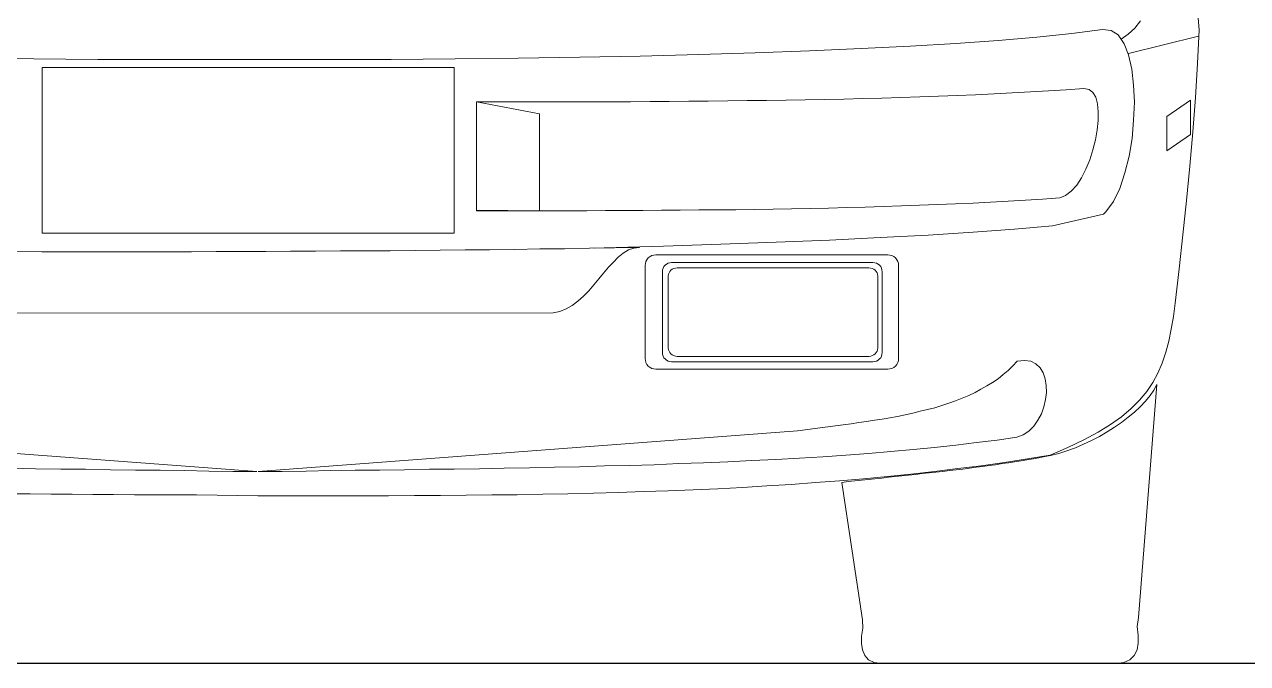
# Model space of a CAD drawing. Header units: millimetres. Extents: x 587797 to 2274247, y 1711 to 439204.
# Drawn here: x 1001449 to 1003358, y 283670 to 284667 of the extents above; entities that cross this region are included whole.
import ezdxf

# ---------------------------------------------------------------- set-up
doc = ezdxf.new("R2010")
doc.units = ezdxf.units.MM
doc.layers.add('finiture', color=7, linetype='Continuous', lineweight=20)

msp = doc.modelspace()

# ---------------------------------------------------------------- linework, layer by layer
msp.add_line((1042868.164, 283669.666, 442.155), (971709.651, 283669.666, 442.155))
at = {"layer": 'finiture'}
for p, q in [((1003190.876, 284672.968, 442.155), (1003181.671, 284661.746, 442.155)), ((1003282.183, 284658.94, 442.155), (1003280.985, 284676.971, 442.155)), ((1003029.084, 284647.734, 442.155), (1002968.607, 284642.517, 442.155)), ((1003083.54, 284653.329, 442.155), (1003029.084, 284647.734, 442.155)), ((1003131.613, 284659.35, 442.155), (1003083.54, 284653.329, 442.155)), ((1003144.821, 284658.136, 442.155), (1003131.613, 284659.35, 442.155)), ((1003156.043, 284650.933, 442.155), (1003144.821, 284658.136, 442.155)), ((1003165.248, 284637.315, 442.155), (1003156.043, 284650.933, 442.155)), ((1003171.647, 284652.131, 442.155), (1003160.441, 284644.518, 442.155)), ((1003181.671, 284661.746, 442.155), (1003171.647, 284652.131, 442.155)), ((1003172.057, 284622.09, 442.155), (1003281.394, 284649.326, 442.155)), ((1003279.787, 284606.47, 442.155), (1003282.183, 284658.94, 442.155)), ((1002754.739, 284629.703, 442.155), (1002674.23, 284626.109, 442.155)), ((1002831.23, 284633.706, 442.155), (1002754.739, 284629.703, 442.155)), ((1002902.519, 284637.709, 442.155), (1002831.23, 284633.706, 442.155)), ((1002968.607, 284642.517, 442.155), (1002902.519, 284637.709, 442.155)), ((1003172.057, 284619.694, 442.155), (1003165.248, 284637.315, 442.155)), ((1001364.606, 284614.887, 442.155), (1001463.131, 284613.689, 442.155)), ((1001463.131, 284613.689, 442.155), (1001562.854, 284612.885, 442.155)), ((1001562.854, 284612.885, 442.155), (1001663.791, 284612.491, 442.155)), ((1001663.791, 284612.491, 442.155), (1001765.106, 284612.885, 442.155)), ((1001765.106, 284612.885, 442.155), (1001791.94, 284612.885, 442.155)), ((1001818.774, 284612.885, 442.155), (1001791.94, 284612.885, 442.155)), ((1001920.089, 284612.491, 442.155), (1001818.774, 284612.885, 442.155)), ((1002021.026, 284612.885, 442.155), (1001920.089, 284612.491, 442.155)), ((1002120.749, 284613.689, 442.155), (1002021.026, 284612.885, 442.155)), ((1002219.274, 284614.887, 442.155), (1002120.749, 284613.689, 442.155)), ((1002315.387, 284616.494, 442.155), (1002219.274, 284614.887, 442.155)), ((1002409.499, 284618.086, 442.155), (1002315.387, 284616.494, 442.155)), ((1002501.216, 284620.498, 442.155), (1002409.499, 284618.086, 442.155)), ((1002589.322, 284623.303, 442.155), (1002501.216, 284620.498, 442.155)), ((1002674.23, 284626.109, 442.155), (1002589.322, 284623.303, 442.155)), ((1003177.258, 284597.659, 442.155), (1003172.057, 284619.694, 442.155)), ((1001475.945, 284600.229, 442.155), (1002119.141, 284600.229, 442.155)), ((1001475.945, 284341.535, 442.155), (1001475.945, 284600.229, 442.155)), ((1002119.141, 284600.229, 442.155), (1002119.141, 284341.535, 442.155)), ((1003180.064, 284572.835, 442.155), (1003177.258, 284597.659, 442.155)), ((1003276.587, 284553.212, 442.155), (1003279.787, 284606.47, 442.155)), ((1003181.262, 284546.009, 442.155), (1003180.064, 284572.835, 442.155)), ((1002697.462, 284550.406, 442.155), (1002727.504, 284550.816, 442.155)), ((1002727.504, 284550.816, 442.155), (1002757.529, 284551.604, 442.155)), ((1002757.529, 284551.604, 442.155), (1002787.177, 284552.408, 442.155)), ((1002787.177, 284552.408, 442.155), (1002816.808, 284553.212, 442.155)), ((1002816.808, 284553.212, 442.155), (1002846.046, 284554.41, 442.155)), ((1002846.046, 284554.41, 442.155), (1002875.678, 284555.214, 442.155)), ((1002875.678, 284555.214, 442.155), (1002904.521, 284556.412, 442.155)), ((1002904.521, 284556.412, 442.155), (1002933.349, 284557.61, 442.155)), ((1002933.349, 284557.61, 442.155), (1002962.192, 284559.217, 442.155)), ((1002962.192, 284559.217, 442.155), (1002990.626, 284560.415, 442.155)), ((1002990.626, 284560.415, 442.155), (1003019.06, 284562.023, 442.155)), ((1003019.06, 284562.023, 442.155), (1003047.1, 284563.63, 442.155)), ((1003047.1, 284563.63, 442.155), (1003074.73, 284565.222, 442.155)), ((1003074.73, 284565.222, 442.155), (1003102.36, 284567.224, 442.155)), ((1003102.36, 284567.224, 442.155), (1003110.382, 284566.026, 442.155)), ((1003110.382, 284566.026, 442.155), (1003116.387, 284561.219, 442.155)), ((1003116.387, 284561.219, 442.155), (1003120.785, 284553.606, 442.155)), ((1003120.785, 284553.606, 442.155), (1003123.59, 284543.598, 442.155)), ((1003272.584, 284499.954, 442.155), (1003276.587, 284553.212, 442.155)), ((1002153.974, 284376.604, 442.155), (1002153.974, 284546.797, 442.155)), ((1002153.974, 284546.797, 442.155), (1002183.621, 284546.797, 442.155)), ((1002153.974, 284377.408, 442.155), (1002153.974, 284546.403, 442.155)), ((1002153.974, 284546.403, 442.155), (1002252.499, 284527.978, 442.155)), ((1002183.621, 284546.797, 442.155), (1002213.663, 284546.797, 442.155)), ((1002213.663, 284546.797, 442.155), (1002243.688, 284546.797, 442.155)), ((1002243.688, 284546.797, 442.155), (1002273.73, 284546.797, 442.155)), ((1002273.73, 284546.797, 442.155), (1002303.771, 284546.797, 442.155)), ((1002303.771, 284546.797, 442.155), (1002333.813, 284546.797, 442.155)), ((1002333.813, 284546.797, 442.155), (1002364.248, 284546.797, 442.155)), ((1002364.248, 284546.797, 442.155), (1002394.684, 284546.797, 442.155)), ((1002394.684, 284546.797, 442.155), (1002425.119, 284547.207, 442.155)), ((1002425.119, 284547.207, 442.155), (1002455.161, 284547.207, 442.155)), ((1002455.161, 284547.207, 442.155), (1002485.596, 284547.601, 442.155)), ((1002485.596, 284547.601, 442.155), (1002516.031, 284547.601, 442.155)), ((1002516.031, 284547.601, 442.155), (1002546.467, 284548.011, 442.155)), ((1002546.467, 284548.011, 442.155), (1002576.902, 284548.405, 442.155)), ((1002576.902, 284548.405, 442.155), (1002606.944, 284548.799, 442.155)), ((1002606.944, 284548.799, 442.155), (1002637.379, 284549.209, 442.155)), ((1002637.379, 284549.209, 442.155), (1002667.421, 284549.603, 442.155)), ((1002667.421, 284549.603, 442.155), (1002697.462, 284550.406, 442.155)), ((1003123.59, 284543.598, 442.155), (1003124.788, 284531.177, 442.155)), ((1003180.064, 284517.969, 442.155), (1003181.262, 284546.009, 442.155)), ((1003268.974, 284549.209, 442.155), (1003231.73, 284523.58, 442.155)), ((1003268.974, 284495.556, 442.155), (1003268.974, 284549.209, 442.155)), ((1002252.499, 284527.978, 442.155), (1002252.499, 284376.21, 442.155)), ((1003124.788, 284517.56, 442.155), (1003123.196, 284502.759, 442.155)), ((1003124.788, 284531.177, 442.155), (1003124.788, 284517.56, 442.155)), ((1003177.668, 284489.551, 442.155), (1003180.064, 284517.969, 442.155)), ((1003231.73, 284523.58, 442.155), (1003231.73, 284469.928, 442.155)), ((1003123.196, 284502.759, 442.155), (1003120.391, 284487.14, 442.155)), ((1003231.73, 284469.928, 442.155), (1003268.974, 284495.556, 442.155)), ((1003267.777, 284446.286, 442.155), (1003272.584, 284499.954, 442.155)), ((1003120.391, 284487.14, 442.155), (1003116.387, 284471.52, 442.155)), ((1003172.861, 284461.512, 442.155), (1003177.668, 284489.551, 442.155)), ((1003111.58, 284455.901, 442.155), (1003105.575, 284441.494, 442.155)), ((1003116.387, 284471.52, 442.155), (1003111.58, 284455.901, 442.155)), ((1003166.446, 284435.474, 442.155), (1003172.861, 284461.512, 442.155)), ((1003105.575, 284441.494, 442.155), (1003098.766, 284427.877, 442.155)), ((1003262.559, 284392.634, 442.155), (1003267.777, 284446.286, 442.155)), ((1003098.766, 284427.877, 442.155), (1003091.153, 284416.26, 442.155)), ((1003158.439, 284411.453, 442.155), (1003166.446, 284435.474, 442.155)), ((1003073.926, 284400.231, 442.155), (1003064.721, 284396.637, 442.155)), ((1003082.736, 284407.04, 442.155), (1003073.926, 284400.231, 442.155)), ((1003091.153, 284416.26, 442.155), (1003082.736, 284407.04, 442.155)), ((1003148.43, 284391.026, 442.155), (1003158.439, 284411.453, 442.155)), ((1002617.362, 284379.016, 442.155), (1002588.125, 284378.606, 442.155)), ((1002646.19, 284379.41, 442.155), (1002617.362, 284379.016, 442.155)), ((1002675.034, 284380.214, 442.155), (1002646.19, 284379.41, 442.155)), ((1002703.467, 284380.608, 442.155), (1002675.034, 284380.214, 442.155)), ((1002732.311, 284381.412, 442.155), (1002703.467, 284380.608, 442.155)), ((1002760.745, 284382.215, 442.155), (1002732.311, 284381.412, 442.155)), ((1002789.178, 284383.019, 442.155), (1002760.745, 284382.215, 442.155)), ((1002817.612, 284384.217, 442.155), (1002789.178, 284383.019, 442.155)), ((1002845.652, 284385.021, 442.155), (1002817.612, 284384.217, 442.155)), ((1002873.676, 284386.219, 442.155), (1002845.652, 284385.021, 442.155)), ((1002901.716, 284387.417, 442.155), (1002873.676, 284386.219, 442.155)), ((1002929.345, 284388.615, 442.155), (1002901.716, 284387.417, 442.155)), ((1002956.581, 284389.828, 442.155), (1002929.345, 284388.615, 442.155)), ((1002984.211, 284391.42, 442.155), (1002956.581, 284389.828, 442.155)), ((1003011.053, 284393.028, 442.155), (1002984.211, 284391.42, 442.155)), ((1003037.879, 284394.636, 442.155), (1003011.053, 284393.028, 442.155)), ((1003064.721, 284396.637, 442.155), (1003037.879, 284394.636, 442.155)), ((1003136.814, 284374.603, 442.155), (1003148.43, 284391.026, 442.155)), ((1003256.964, 284338.966, 442.155), (1003262.559, 284392.634, 442.155)), ((1002252.499, 284376.21, 442.155), (1002153.974, 284377.408, 442.155)), ((1002182.423, 284376.604, 442.155), (1002153.974, 284376.604, 442.155)), ((1002211.251, 284376.604, 442.155), (1002182.423, 284376.604, 442.155)), ((1002240.095, 284376.604, 442.155), (1002211.251, 284376.604, 442.155)), ((1002268.923, 284376.604, 442.155), (1002240.095, 284376.604, 442.155)), ((1002297.766, 284376.604, 442.155), (1002268.923, 284376.604, 442.155)), ((1002326.594, 284376.604, 442.155), (1002297.766, 284376.604, 442.155)), ((1002355.832, 284377.014, 442.155), (1002326.594, 284376.604, 442.155)), ((1002384.675, 284377.014, 442.155), (1002355.832, 284377.014, 442.155)), ((1002413.913, 284377.014, 442.155), (1002384.675, 284377.014, 442.155)), ((1002442.74, 284377.408, 442.155), (1002413.913, 284377.014, 442.155)), ((1002471.978, 284377.408, 442.155), (1002442.74, 284377.408, 442.155)), ((1002501.216, 284377.802, 442.155), (1002471.978, 284377.408, 442.155)), ((1002530.043, 284377.802, 442.155), (1002501.216, 284377.802, 442.155)), ((1002559.281, 284378.212, 442.155), (1002530.043, 284377.802, 442.155)), ((1002588.125, 284378.606, 442.155), (1002559.281, 284378.212, 442.155)), ((1003053.499, 284352.978, 442.155), (1003133.205, 284371.403, 442.155)), ((1003133.205, 284371.403, 442.155), (1003136.814, 284374.603, 442.155)), ((1003133.205, 284371.403, 442.155), (1003133.205, 284371.403, 442.155)), ((1002119.141, 284341.535, 442.155), (1001475.945, 284341.535, 442.155)), ((1002859.254, 284338.556, 442.155), (1002929.345, 284342.969, 442.155)), ((1002929.345, 284342.969, 442.155), (1002994.236, 284347.777, 442.155)), ((1002994.236, 284347.777, 442.155), (1003053.499, 284352.978, 442.155)), ((1002445.94, 284321.345, 442.155), (1002535.655, 284324.134, 442.155)), ((1002535.655, 284324.134, 442.155), (1002622.169, 284327.35, 442.155)), ((1002622.169, 284327.35, 442.155), (1002705.075, 284330.549, 442.155)), ((1002705.075, 284330.549, 442.155), (1002784.371, 284334.553, 442.155)), ((1002784.371, 284334.553, 442.155), (1002859.254, 284338.556, 442.155)), ((1003250.943, 284285.692, 442.155), (1003256.964, 284338.966, 442.155)), ((1001436.699, 284312.928, 442.155), (1001475.551, 284312.534, 442.155)), ((1001475.551, 284312.534, 442.155), (1001514.404, 284312.534, 442.155)), ((1001514.404, 284312.534, 442.155), (1001553.65, 284312.534, 442.155)), ((1001553.65, 284312.534, 442.155), (1001592.502, 284312.534, 442.155)), ((1001592.502, 284312.534, 442.155), (1001631.338, 284312.534, 442.155)), ((1001631.338, 284312.534, 442.155), (1001670.19, 284312.534, 442.155)), ((1001670.19, 284312.534, 442.155), (1001709.042, 284312.534, 442.155)), ((1001709.042, 284312.534, 442.155), (1001747.894, 284312.928, 442.155)), ((1001747.894, 284312.928, 442.155), (1001786.731, 284312.928, 442.155)), ((1001786.731, 284312.928, 442.155), (1001825.173, 284312.928, 442.155)), ((1001825.173, 284312.928, 442.155), (1001864.025, 284313.322, 442.155)), ((1001864.025, 284313.322, 442.155), (1001902.862, 284313.322, 442.155)), ((1001902.862, 284313.322, 442.155), (1001941.714, 284313.732, 442.155)), ((1001941.714, 284313.732, 442.155), (1001980.566, 284314.126, 442.155)), ((1001980.566, 284314.126, 442.155), (1002019.418, 284314.126, 442.155)), ((1002019.418, 284314.126, 442.155), (1002058.664, 284314.536, 442.155)), ((1002058.664, 284314.536, 442.155), (1002097.516, 284314.93, 442.155)), ((1002097.516, 284314.93, 442.155), (1002136.353, 284315.324, 442.155)), ((1002136.353, 284315.324, 442.155), (1002175.205, 284315.733, 442.155)), ((1002175.205, 284315.733, 442.155), (1002214.057, 284316.127, 442.155)), ((1002214.057, 284316.127, 442.155), (1002252.909, 284316.931, 442.155)), ((1002252.909, 284316.931, 442.155), (1002291.761, 284317.325, 442.155)), ((1002291.761, 284317.325, 442.155), (1002330.597, 284318.129, 442.155)), ((1002330.597, 284318.129, 442.155), (1002369.844, 284318.539, 442.155)), ((1002338.21, 284318.129, 442.155), (1002353.436, 284318.539, 442.155)), ((1002353.436, 284318.539, 442.155), (1002445.94, 284321.345, 442.155)), ((1002375.455, 284304.117, 442.155), (1002367.842, 284296.504, 442.155)), ((1002369.844, 284318.539, 442.155), (1002408.696, 284319.343, 442.155)), ((1002383.067, 284310.532, 442.155), (1002375.455, 284304.117, 442.155)), ((1002391.484, 284315.324, 442.155), (1002383.067, 284310.532, 442.155)), ((1002399.885, 284318.129, 442.155), (1002391.484, 284315.324, 442.155)), ((1002408.696, 284319.343, 442.155), (1002399.885, 284318.129, 442.155)), ((1002420.312, 284300.114, 442.155), (1002422.314, 284302.919, 442.155)), ((1002422.314, 284302.919, 442.155), (1002425.119, 284304.921, 442.155)), ((1002425.119, 284304.921, 442.155), (1002427.925, 284306.513, 442.155)), ((1002427.925, 284306.513, 442.155), (1002431.124, 284307.317, 442.155)), ((1002431.124, 284307.317, 442.155), (1002434.324, 284307.727, 442.155)), ((1002434.324, 284307.727, 442.155), (1002796.381, 284307.727, 442.155)), ((1002796.381, 284307.727, 442.155), (1002799.581, 284307.317, 442.155)), ((1002799.581, 284307.317, 442.155), (1002802.796, 284306.513, 442.155)), ((1002802.796, 284306.513, 442.155), (1002805.602, 284304.921, 442.155)), ((1002805.602, 284304.921, 442.155), (1002808.392, 284302.919, 442.155)), ((1002808.392, 284302.919, 442.155), (1002810.393, 284300.114, 442.155)), ((1002360.245, 284288.498, 442.155), (1002352.632, 284279.293, 442.155)), ((1002367.842, 284296.504, 442.155), (1002360.245, 284288.498, 442.155)), ((1002417.506, 284290.893, 442.155), (1002417.916, 284294.109, 442.155)), ((1002417.506, 284145.919, 442.155), (1002417.506, 284290.893, 442.155)), ((1002417.916, 284294.109, 442.155), (1002418.704, 284297.308, 442.155)), ((1002418.704, 284297.308, 442.155), (1002420.312, 284300.114, 442.155)), ((1002444.348, 284281.295, 442.155), (1002444.742, 284284.084, 442.155)), ((1002444.742, 284284.084, 442.155), (1002445.546, 284286.89, 442.155)), ((1002445.546, 284286.89, 442.155), (1002446.744, 284289.301, 442.155)), ((1002446.744, 284289.301, 442.155), (1002448.746, 284291.697, 442.155)), ((1002448.746, 284291.697, 442.155), (1002450.747, 284293.305, 442.155)), ((1002450.747, 284293.305, 442.155), (1002453.159, 284294.503, 442.155)), ((1002453.159, 284294.503, 442.155), (1002455.964, 284295.307, 442.155)), ((1002455.964, 284295.307, 442.155), (1002458.754, 284295.701, 442.155)), ((1002455.964, 284281.689, 442.155), (1002457.556, 284283.69, 442.155)), ((1002457.556, 284283.69, 442.155), (1002459.558, 284285.298, 442.155)), ((1002458.754, 284295.701, 442.155), (1002773.149, 284295.701, 442.155)), ((1002459.558, 284285.298, 442.155), (1002461.97, 284286.496, 442.155)), ((1002461.97, 284286.496, 442.155), (1002464.775, 284286.89, 442.155)), ((1002464.775, 284286.89, 442.155), (1002467.581, 284287.3, 442.155)), ((1002467.581, 284287.3, 442.155), (1002766.75, 284287.3, 442.155)), ((1002766.75, 284287.3, 442.155), (1002769.555, 284286.89, 442.155)), ((1002769.555, 284286.89, 442.155), (1002771.951, 284286.496, 442.155)), ((1002771.951, 284286.496, 442.155), (1002774.363, 284285.298, 442.155)), ((1002773.149, 284295.701, 442.155), (1002775.954, 284295.307, 442.155)), ((1002774.363, 284285.298, 442.155), (1002776.758, 284283.69, 442.155)), ((1002775.954, 284295.307, 442.155), (1002778.76, 284294.503, 442.155)), ((1002776.758, 284283.69, 442.155), (1002778.366, 284281.689, 442.155)), ((1002778.76, 284294.503, 442.155), (1002781.172, 284293.305, 442.155)), ((1002781.172, 284293.305, 442.155), (1002783.567, 284291.697, 442.155)), ((1002783.567, 284291.697, 442.155), (1002785.175, 284289.301, 442.155)), ((1002785.175, 284289.301, 442.155), (1002786.373, 284286.89, 442.155)), ((1002786.373, 284286.89, 442.155), (1002787.177, 284284.084, 442.155)), ((1002787.177, 284284.084, 442.155), (1002787.571, 284281.295, 442.155)), ((1002810.393, 284300.114, 442.155), (1002812.001, 284297.308, 442.155)), ((1002812.001, 284297.308, 442.155), (1002812.805, 284294.109, 442.155)), ((1002812.805, 284294.109, 442.155), (1002813.199, 284290.893, 442.155)), ((1002813.199, 284290.893, 442.155), (1002813.199, 284145.919, 442.155)), ((1003244.938, 284232.434, 442.155), (1003250.943, 284285.692, 442.155)), ((1002345.019, 284270.072, 442.155), (1002337.406, 284260.868, 442.155)), ((1002352.632, 284279.293, 442.155), (1002345.019, 284270.072, 442.155)), ((1002444.348, 284155.124, 442.155), (1002444.348, 284281.295, 442.155)), ((1002453.553, 284274.486, 442.155), (1002453.963, 284277.275, 442.155)), ((1002453.553, 284162.342, 442.155), (1002453.553, 284274.486, 442.155)), ((1002453.963, 284277.275, 442.155), (1002454.751, 284279.687, 442.155)), ((1002454.751, 284279.687, 442.155), (1002455.964, 284281.689, 442.155)), ((1002778.366, 284281.689, 442.155), (1002779.564, 284279.687, 442.155)), ((1002779.564, 284279.687, 442.155), (1002780.368, 284277.275, 442.155)), ((1002780.368, 284277.275, 442.155), (1002780.762, 284274.486, 442.155)), ((1002780.762, 284274.486, 442.155), (1002780.762, 284162.342, 442.155)), ((1002787.571, 284281.295, 442.155), (1002787.571, 284155.124, 442.155)), ((1002329.399, 284251.647, 442.155), (1002320.983, 284243.246, 442.155)), ((1002337.406, 284260.868, 442.155), (1002329.399, 284251.647, 442.155)), ((1002303.771, 284228.415, 442.155), (1002294.157, 284223.213, 442.155)), ((1002312.582, 284235.224, 442.155), (1002303.771, 284228.415, 442.155)), ((1002320.983, 284243.246, 442.155), (1002312.582, 284235.224, 442.155)), ((1003242.133, 284211.203, 442.155), (1003244.938, 284232.434, 442.155)), ((1002273.73, 284217.208, 442.155), (1001310.15, 284216.404, 442.155)), ((1002284.542, 284219.21, 442.155), (1002273.73, 284217.208, 442.155)), ((1002294.157, 284223.213, 442.155), (1002284.542, 284219.21, 442.155)), ((1003238.539, 284191.58, 442.155), (1003242.133, 284211.203, 442.155)), ((1003234.93, 284172.745, 442.155), (1003238.539, 284191.58, 442.155)), ((1003230.122, 284155.533, 442.155), (1003234.93, 284172.745, 442.155)), ((1002444.742, 284152.334, 442.155), (1002444.348, 284155.124, 442.155)), ((1002445.546, 284149.528, 442.155), (1002444.742, 284152.334, 442.155)), ((1002453.963, 284159.537, 442.155), (1002453.553, 284162.342, 442.155)), ((1002454.751, 284157.125, 442.155), (1002453.963, 284159.537, 442.155)), ((1002455.964, 284155.124, 442.155), (1002454.751, 284157.125, 442.155)), ((1002457.556, 284153.122, 442.155), (1002455.964, 284155.124, 442.155)), ((1002459.558, 284151.53, 442.155), (1002457.556, 284153.122, 442.155)), ((1002461.97, 284150.332, 442.155), (1002459.558, 284151.53, 442.155)), ((1002464.775, 284149.528, 442.155), (1002461.97, 284150.332, 442.155)), ((1002771.951, 284150.332, 442.155), (1002769.555, 284149.528, 442.155)), ((1002774.363, 284151.53, 442.155), (1002771.951, 284150.332, 442.155)), ((1002776.758, 284153.122, 442.155), (1002774.363, 284151.53, 442.155)), ((1002778.366, 284155.124, 442.155), (1002776.758, 284153.122, 442.155)), ((1002779.564, 284157.125, 442.155), (1002778.366, 284155.124, 442.155)), ((1002780.368, 284159.537, 442.155), (1002779.564, 284157.125, 442.155)), ((1002780.762, 284162.342, 442.155), (1002780.368, 284159.537, 442.155)), ((1002787.177, 284152.334, 442.155), (1002786.373, 284149.528, 442.155)), ((1002787.571, 284155.124, 442.155), (1002787.177, 284152.334, 442.155)), ((1003224.511, 284138.716, 442.155), (1003230.122, 284155.533, 442.155)), ((1002417.916, 284142.719, 442.155), (1002417.506, 284145.919, 442.155)), ((1002418.704, 284139.504, 442.155), (1002417.916, 284142.719, 442.155)), ((1002420.312, 284136.714, 442.155), (1002418.704, 284139.504, 442.155)), ((1002422.314, 284133.909, 442.155), (1002420.312, 284136.714, 442.155)), ((1002425.119, 284131.907, 442.155), (1002422.314, 284133.909, 442.155)), ((1002427.925, 284130.299, 442.155), (1002425.119, 284131.907, 442.155)), ((1002446.744, 284147.117, 442.155), (1002445.546, 284149.528, 442.155)), ((1002448.746, 284145.115, 442.155), (1002446.744, 284147.117, 442.155)), ((1002450.747, 284143.113, 442.155), (1002448.746, 284145.115, 442.155)), ((1002453.159, 284141.916, 442.155), (1002450.747, 284143.113, 442.155)), ((1002455.964, 284141.112, 442.155), (1002453.159, 284141.916, 442.155)), ((1002458.754, 284140.718, 442.155), (1002455.964, 284141.112, 442.155)), ((1002773.149, 284140.718, 442.155), (1002458.754, 284140.718, 442.155)), ((1002467.581, 284149.119, 442.155), (1002464.775, 284149.528, 442.155)), ((1002766.75, 284149.119, 442.155), (1002467.581, 284149.119, 442.155)), ((1002769.555, 284149.528, 442.155), (1002766.75, 284149.119, 442.155)), ((1002775.954, 284141.112, 442.155), (1002773.149, 284140.718, 442.155)), ((1002778.76, 284141.916, 442.155), (1002775.954, 284141.112, 442.155)), ((1002781.172, 284143.113, 442.155), (1002778.76, 284141.916, 442.155)), ((1002783.567, 284145.115, 442.155), (1002781.172, 284143.113, 442.155)), ((1002785.175, 284147.117, 442.155), (1002783.567, 284145.115, 442.155)), ((1002786.373, 284149.528, 442.155), (1002785.175, 284147.117, 442.155)), ((1002805.602, 284131.907, 442.155), (1002802.796, 284130.299, 442.155)), ((1002808.392, 284133.909, 442.155), (1002805.602, 284131.907, 442.155)), ((1002810.393, 284136.714, 442.155), (1002808.392, 284133.909, 442.155)), ((1002812.001, 284139.504, 442.155), (1002810.393, 284136.714, 442.155)), ((1002812.805, 284142.719, 442.155), (1002812.001, 284139.504, 442.155)), ((1002813.199, 284145.919, 442.155), (1002812.805, 284142.719, 442.155)), ((1002991.43, 284134.303, 442.155), (1002984.211, 284127.1, 442.155)), ((1002998.239, 284141.506, 442.155), (1002991.43, 284134.303, 442.155)), ((1003009.855, 284142.719, 442.155), (1002998.239, 284141.506, 442.155)), ((1003019.454, 284141.506, 442.155), (1003009.855, 284142.719, 442.155)), ((1003027.477, 284137.502, 442.155), (1003019.454, 284141.506, 442.155)), ((1003033.876, 284131.497, 442.155), (1003027.477, 284137.502, 442.155)), ((1003038.683, 284123.49, 442.155), (1003033.876, 284131.497, 442.155)), ((1003217.702, 284123.096, 442.155), (1003224.511, 284138.716, 442.155)), ((1002431.124, 284129.495, 442.155), (1002427.925, 284130.299, 442.155)), ((1002434.324, 284129.101, 442.155), (1002431.124, 284129.495, 442.155)), ((1002796.381, 284129.101, 442.155), (1002434.324, 284129.101, 442.155)), ((1002799.581, 284129.495, 442.155), (1002796.381, 284129.101, 442.155)), ((1002802.796, 284130.299, 442.155), (1002799.581, 284129.495, 442.155)), ((1002968.592, 284114.286, 442.155), (1002959.781, 284108.265, 442.155)), ((1002976.614, 284120.685, 442.155), (1002968.592, 284114.286, 442.155)), ((1002984.211, 284127.1, 442.155), (1002976.614, 284120.685, 442.155)), ((1003041.883, 284114.286, 442.155), (1003038.683, 284123.49, 442.155)), ((1003043.49, 284103.867, 442.155), (1003041.883, 284114.286, 442.155)), ((1003210.105, 284108.265, 442.155), (1003217.702, 284123.096, 442.155)), ((1002932.561, 284092.645, 442.155), (1002922.536, 284088.248, 442.155)), ((1002941.766, 284097.862, 442.155), (1002932.561, 284092.645, 442.155)), ((1002950.97, 284103.063, 442.155), (1002941.766, 284097.862, 442.155)), ((1002959.781, 284108.265, 442.155), (1002950.97, 284103.063, 442.155)), ((1003042.686, 284081.833, 442.155), (1003043.884, 284093.055, 442.155)), ((1003043.884, 284093.055, 442.155), (1003043.49, 284103.867, 442.155)), ((1003216.489, 284105.065, 442.155), (1003187.464, 283741.365, 442.155)), ((1003189.268, 284080.635, 442.155), (1003200.491, 284094.253, 442.155)), ((1003200.491, 284094.253, 442.155), (1003210.105, 284108.265, 442.155)), ((1003205.676, 284087.854, 442.155), (1003211.681, 284096.664, 442.155)), ((1003211.681, 284096.664, 442.155), (1003216.489, 284105.065, 442.155)), ((1002891.297, 284076.237, 442.155), (1002880.485, 284072.628, 442.155)), ((1002902.11, 284079.831, 442.155), (1002891.297, 284076.237, 442.155)), ((1002912.528, 284083.834, 442.155), (1002902.11, 284079.831, 442.155)), ((1002922.536, 284088.248, 442.155), (1002912.528, 284083.834, 442.155)), ((1003039.881, 284070.626, 442.155), (1003042.686, 284081.833, 442.155)), ((1003176.454, 284067.821, 442.155), (1003189.268, 284080.635, 442.155)), ((1003190.466, 284070.626, 442.155), (1003198.473, 284079.437, 442.155)), ((1003198.473, 284079.437, 442.155), (1003205.676, 284087.854, 442.155)), ((1002811.607, 284055.401, 442.155), (1002799.581, 284053.399, 442.155)), ((1002823.617, 284057.812, 442.155), (1002811.607, 284055.401, 442.155)), ((1002835.233, 284060.618, 442.155), (1002823.617, 284057.812, 442.155)), ((1002846.85, 284063.423, 442.155), (1002835.233, 284060.618, 442.155)), ((1002858.056, 284066.213, 442.155), (1002846.85, 284063.423, 442.155)), ((1002869.672, 284069.019, 442.155), (1002858.056, 284066.213, 442.155)), ((1002880.485, 284072.628, 442.155), (1002869.672, 284069.019, 442.155)), ((1003030.676, 284049.395, 442.155), (1003036.287, 284059.404, 442.155)), ((1003036.287, 284059.404, 442.155), (1003039.881, 284070.626, 442.155)), ((1003144.017, 284042.996, 442.155), (1003161.244, 284055.007, 442.155)), ((1003161.244, 284055.007, 442.155), (1003176.454, 284067.821, 442.155)), ((1003171.631, 284054.203, 442.155), (1003181.656, 284062.21, 442.155)), ((1003181.656, 284062.21, 442.155), (1003190.466, 284070.626, 442.155)), ((1002678.643, 284036.187, 442.155), (1002667.027, 284034.58, 442.155)), ((1002690.653, 284037.779, 442.155), (1002678.643, 284036.187, 442.155)), ((1002702.663, 284038.993, 442.155), (1002690.653, 284037.779, 442.155)), ((1002714.674, 284040.585, 442.155), (1002702.663, 284038.993, 442.155)), ((1002726.7, 284042.192, 442.155), (1002714.674, 284040.585, 442.155)), ((1002739.104, 284043.784, 442.155), (1002726.7, 284042.192, 442.155)), ((1002751.13, 284045.786, 442.155), (1002739.104, 284043.784, 442.155)), ((1002763.14, 284047.394, 442.155), (1002751.13, 284045.786, 442.155)), ((1002775.56, 284049.395, 442.155), (1002763.14, 284047.394, 442.155)), ((1002787.571, 284051.397, 442.155), (1002775.56, 284049.395, 442.155)), ((1002799.581, 284053.399, 442.155), (1002787.571, 284051.397, 442.155)), ((1003016.664, 284032.578, 442.155), (1003024.261, 284040.191, 442.155)), ((1003024.261, 284040.191, 442.155), (1003030.676, 284049.395, 442.155)), ((1003124.788, 284030.97, 442.155), (1003144.017, 284042.996, 442.155)), ((1003138.8, 284031.38, 442.155), (1003150.416, 284038.583, 442.155)), ((1003150.416, 284038.583, 442.155), (1003161.229, 284046.196, 442.155)), ((1003161.229, 284046.196, 442.155), (1003171.631, 284054.203, 442.155)), ((1000969.323, 284032.972, 442.155), (1001811.161, 283969.296, 442.155)), ((1002655.41, 284032.972, 442.155), (1001813.557, 283969.296, 442.155)), ((1002667.027, 284034.58, 442.155), (1002655.41, 284032.972, 442.155)), ((1002934.957, 284014.563, 442.155), (1002967, 284018.566, 442.155)), ((1002967, 284018.566, 442.155), (1002997.829, 284022.963, 442.155)), ((1002997.829, 284022.963, 442.155), (1003007.854, 284026.573, 442.155)), ((1003007.854, 284026.573, 442.155), (1003016.664, 284032.578, 442.155)), ((1003077.535, 284006.95, 442.155), (1003102.36, 284018.96, 442.155)), ((1003101.95, 284012.151, 442.155), (1003114.37, 284017.762, 442.155)), ((1003102.36, 284018.96, 442.155), (1003124.788, 284030.97, 442.155)), ((1003114.37, 284017.762, 442.155), (1003126.774, 284024.161, 442.155)), ((1003126.774, 284024.161, 442.155), (1003138.8, 284031.38, 442.155)), ((1002730.703, 283994.924, 442.155), (1002766.34, 283997.729, 442.155)), ((1002766.34, 283997.729, 442.155), (1002801.189, 284000.535, 442.155)), ((1002801.189, 284000.535, 442.155), (1002835.628, 284003.734, 442.155)), ((1002835.628, 284003.734, 442.155), (1002869.278, 284006.95, 442.155)), ((1002869.278, 284006.95, 442.155), (1002902.519, 284010.543, 442.155)), ((1002902.519, 284010.543, 442.155), (1002934.957, 284014.563, 442.155)), ((1003049.905, 283994.924, 442.155), (1003077.535, 284006.95, 442.155)), ((1003050.283, 283994.53, 442.155), (1003063.098, 283997.729, 442.155)), ((1003063.098, 283997.729, 442.155), (1003075.912, 284001.733, 442.155)), ((1003075.912, 284001.733, 442.155), (1003089.136, 284006.54, 442.155)), ((1003089.136, 284006.54, 442.155), (1003101.95, 284012.151, 442.155)), ((1002314.978, 283976.908, 442.155), (1002354.224, 283978.106, 442.155)), ((1002354.224, 283978.106, 442.155), (1002393.076, 283978.91, 442.155)), ((1002393.076, 283978.91, 442.155), (1002431.534, 283980.108, 442.155)), ((1002431.534, 283980.108, 442.155), (1002469.976, 283981.716, 442.155)), ((1002469.976, 283981.716, 442.155), (1002508.419, 283982.913, 442.155)), ((1002508.419, 283982.913, 442.155), (1002546.467, 283984.521, 442.155)), ((1002546.467, 283984.521, 442.155), (1002584.121, 283986.523, 442.155)), ((1002584.121, 283986.523, 442.155), (1002621.366, 283988.115, 442.155)), ((1002621.366, 283988.115, 442.155), (1002658.216, 283990.526, 442.155)), ((1002658.216, 283990.526, 442.155), (1002694.657, 283992.528, 442.155)), ((1002694.657, 283992.528, 442.155), (1002730.703, 283994.924, 442.155)), ((1002905.719, 283974.103, 442.155), (1002942.16, 283978.516, 442.155)), ((1002942.16, 283978.516, 442.155), (1002978.206, 283983.717, 442.155)), ((1002944.555, 283977.302, 442.155), (1002954.564, 283978.91, 442.155)), ((1002954.564, 283978.91, 442.155), (1002964.572, 283980.108, 442.155)), ((1002964.572, 283980.108, 442.155), (1002974.597, 283981.716, 442.155)), ((1002974.597, 283981.716, 442.155), (1002984.605, 283982.913, 442.155)), ((1002978.206, 283983.717, 442.155), (1003014.253, 283989.328, 442.155)), ((1002984.605, 283982.913, 442.155), (1002994.22, 283984.521, 442.155)), ((1002994.22, 283984.521, 442.155), (1003004.228, 283986.113, 442.155)), ((1003004.228, 283986.113, 442.155), (1003013.433, 283987.721, 442.155)), ((1003013.433, 283987.721, 442.155), (1003023.048, 283989.328, 442.155)), ((1003014.253, 283989.328, 442.155), (1003049.905, 283994.924, 442.155)), ((1003023.048, 283989.328, 442.155), (1003032.268, 283990.92, 442.155)), ((1003032.268, 283990.92, 442.155), (1003041.473, 283992.922, 442.155)), ((1003041.473, 283992.922, 442.155), (1003050.283, 283994.53, 442.155)), ((1001465.937, 283973.709, 442.155), (1001427.085, 283974.513, 442.155)), ((1001505.183, 283973.299, 442.155), (1001465.937, 283973.709, 442.155)), ((1001544.035, 283972.905, 442.155), (1001505.183, 283973.299, 442.155)), ((1001582.887, 283972.101, 442.155), (1001544.035, 283972.905, 442.155)), ((1001621.739, 283971.707, 442.155), (1001582.887, 283972.101, 442.155)), ((1001660.182, 283971.297, 442.155), (1001621.739, 283971.707, 442.155)), ((1001698.23, 283970.903, 442.155), (1001660.182, 283971.297, 442.155)), ((1001736.278, 283970.099, 442.155), (1001698.23, 283970.903, 442.155)), ((1001773.917, 283969.705, 442.155), (1001736.278, 283970.099, 442.155)), ((1001811.161, 283969.296, 442.155), (1001773.917, 283969.705, 442.155)), ((1001813.557, 283969.296, 442.155), (1001850.801, 283969.705, 442.155)), ((1001850.801, 283969.705, 442.155), (1001888.456, 283970.099, 442.155)), ((1001888.456, 283970.099, 442.155), (1001926.504, 283970.903, 442.155)), ((1001926.504, 283970.903, 442.155), (1001964.552, 283971.297, 442.155)), ((1001964.552, 283971.297, 442.155), (1002002.994, 283971.707, 442.155)), ((1002002.994, 283971.707, 442.155), (1002041.847, 283972.101, 442.155)), ((1002041.847, 283972.101, 442.155), (1002080.683, 283972.905, 442.155)), ((1002080.683, 283972.905, 442.155), (1002119.535, 283973.299, 442.155)), ((1002119.535, 283973.299, 442.155), (1002158.781, 283973.709, 442.155)), ((1002158.781, 283973.709, 442.155), (1002197.633, 283974.513, 442.155)), ((1002197.633, 283974.513, 442.155), (1002236.879, 283975.301, 442.155)), ((1002236.879, 283975.301, 442.155), (1002276.141, 283976.104, 442.155)), ((1002276.141, 283976.104, 442.155), (1002314.978, 283976.908, 442.155)), ((1002758.333, 283958.089, 442.155), (1002795.578, 283961.683, 442.155)), ((1002775.939, 283958.089, 442.155), (1002786.751, 283959.287, 442.155)), ((1002786.751, 283959.287, 442.155), (1002797.169, 283960.485, 442.155)), ((1002795.578, 283961.683, 442.155), (1002832.428, 283965.292, 442.155)), ((1002797.169, 283960.485, 442.155), (1002807.588, 283961.683, 442.155)), ((1002807.588, 283961.683, 442.155), (1002818.4, 283962.896, 442.155)), ((1002818.4, 283962.896, 442.155), (1002828.803, 283963.684, 442.155)), ((1002828.803, 283963.684, 442.155), (1002839.615, 283964.898, 442.155)), ((1002832.428, 283965.292, 442.155), (1002869.278, 283969.705, 442.155)), ((1002839.615, 283964.898, 442.155), (1002850.034, 283966.096, 442.155)), ((1002850.034, 283966.096, 442.155), (1002860.846, 283967.294, 442.155)), ((1002860.846, 283967.294, 442.155), (1002871.264, 283968.492, 442.155)), ((1002869.278, 283969.705, 442.155), (1002905.719, 283974.103, 442.155)), ((1002871.264, 283968.492, 442.155), (1002882.077, 283969.705, 442.155)), ((1002882.077, 283969.705, 442.155), (1002892.479, 283970.903, 442.155)), ((1002892.479, 283970.903, 442.155), (1002902.898, 283972.101, 442.155)), ((1002902.898, 283972.101, 442.155), (1002913.316, 283973.299, 442.155)), ((1002913.316, 283973.299, 442.155), (1002923.719, 283974.907, 442.155)), ((1002923.719, 283974.907, 442.155), (1002934.137, 283976.104, 442.155)), ((1002934.137, 283976.104, 442.155), (1002944.555, 283977.302, 442.155)), ((1002453.553, 283939.254, 442.155), (1002492.405, 283940.862, 442.155)), ((1002492.405, 283940.862, 442.155), (1002530.847, 283942.469, 442.155)), ((1002530.847, 283942.469, 442.155), (1002569.305, 283944.471, 442.155)), ((1002569.305, 283944.471, 442.155), (1002607.354, 283946.867, 442.155)), ((1002607.354, 283946.867, 442.155), (1002645.402, 283949.278, 442.155)), ((1002645.402, 283949.278, 442.155), (1002683.434, 283952.084, 442.155)), ((1002683.434, 283952.084, 442.155), (1002721.089, 283954.874, 442.155)), ((1002721.089, 283954.874, 442.155), (1002758.333, 283958.089, 442.155)), ((1002724.272, 283952.478, 442.155), (1002734.691, 283953.676, 442.155)), ((1002756.899, 283738.15, 442.155), (1002724.272, 283952.478, 442.155)), ((1002734.691, 283953.676, 442.155), (1002744.699, 283954.874, 442.155)), ((1002744.699, 283954.874, 442.155), (1002755.118, 283956.087, 442.155)), ((1002755.118, 283956.087, 442.155), (1002765.536, 283956.875, 442.155)), ((1002765.536, 283956.875, 442.155), (1002775.939, 283958.089, 442.155)), ((1001425.083, 283934.857, 442.155), (1001457.52, 283934.463, 442.155)), ((1001457.52, 283934.463, 442.155), (1001490.367, 283934.053, 442.155)), ((1001490.367, 283934.053, 442.155), (1001522.804, 283934.053, 442.155)), ((1001522.804, 283934.053, 442.155), (1001555.257, 283933.659, 442.155)), ((1001555.257, 283933.659, 442.155), (1001587.695, 283933.659, 442.155)), ((1001587.695, 283933.659, 442.155), (1001620.132, 283933.249, 442.155)), ((1001620.132, 283933.249, 442.155), (1001652.569, 283933.249, 442.155)), ((1001652.569, 283933.249, 442.155), (1001684.612, 283932.855, 442.155)), ((1001684.612, 283932.855, 442.155), (1001717.049, 283932.855, 442.155)), ((1001717.049, 283932.855, 442.155), (1001749.092, 283932.445, 442.155)), ((1001749.092, 283932.445, 442.155), (1001780.726, 283932.051, 442.155)), ((1001780.726, 283932.051, 442.155), (1001812.753, 283931.657, 442.155)), ((1001812.753, 283931.657, 442.155), (1001854.001, 283931.657, 442.155)), ((1001854.001, 283931.657, 442.155), (1001894.855, 283931.657, 442.155)), ((1001894.855, 283931.657, 442.155), (1001935.709, 283931.657, 442.155)), ((1001935.709, 283931.657, 442.155), (1001976.562, 283931.657, 442.155)), ((1001976.562, 283931.657, 442.155), (1002017.006, 283931.657, 442.155)), ((1002017.006, 283931.657, 442.155), (1002057.466, 283932.051, 442.155)), ((1002057.466, 283932.051, 442.155), (1002097.91, 283932.051, 442.155)), ((1002097.91, 283932.051, 442.155), (1002137.96, 283932.445, 442.155)), ((1002137.96, 283932.445, 442.155), (1002178.01, 283932.855, 442.155)), ((1002178.01, 283932.855, 442.155), (1002217.666, 283933.249, 442.155)), ((1002217.666, 283933.249, 442.155), (1002257.716, 283934.053, 442.155)), ((1002257.716, 283934.053, 442.155), (1002296.962, 283934.857, 442.155)), ((1002296.962, 283934.857, 442.155), (1002336.602, 283935.66, 442.155)), ((1002336.602, 283935.66, 442.155), (1002375.864, 283936.464, 442.155)), ((1002375.864, 283936.464, 442.155), (1002414.701, 283938.056, 442.155)), ((1002414.701, 283938.056, 442.155), (1002453.553, 283939.254, 442.155)), ((1002757.469, 283724.942, 442.155), (1002756.899, 283738.15, 442.155)), ((1003187.464, 283741.365, 442.155), (1003185.363, 283727.338, 442.155)), ((1002755.074, 283700.906, 442.155), (1002755.468, 283712.522, 442.155)), ((1002755.468, 283712.522, 442.155), (1002757.469, 283724.942, 442.155)), ((1003185.363, 283727.338, 442.155), (1003187.365, 283714.13, 442.155)), ((1003187.365, 283714.13, 442.155), (1003187.365, 283701.709, 442.155)), ((1002756.681, 283690.897, 442.155), (1002755.074, 283700.906, 442.155)), ((1003187.365, 283701.709, 442.155), (1003185.363, 283691.291, 442.155)), ((1002760.275, 283682.086, 442.155), (1002756.681, 283690.897, 442.155)), ((1002766.28, 283675.277, 442.155), (1002760.275, 283682.086, 442.155)), ((1002775.091, 283671.274, 442.155), (1002766.28, 283675.277, 442.155)), ((1003174.157, 283675.277, 442.155), (1003164.936, 283671.274, 442.155)), ((1003180.966, 283682.086, 442.155), (1003174.157, 283675.277, 442.155)), ((1003185.363, 283691.291, 442.155), (1003180.966, 283682.086, 442.155)), ((1002786.707, 283669.666, 442.155), (1002775.091, 283671.274, 442.155)), ((1003152.516, 283669.666, 442.155), (1002786.707, 283669.666, 442.155)), ((1003164.936, 283671.274, 442.155), (1003152.516, 283669.666, 442.155))]:
    msp.add_line(p, q, dxfattribs=at)

doc.saveas('drawing.dxf')
